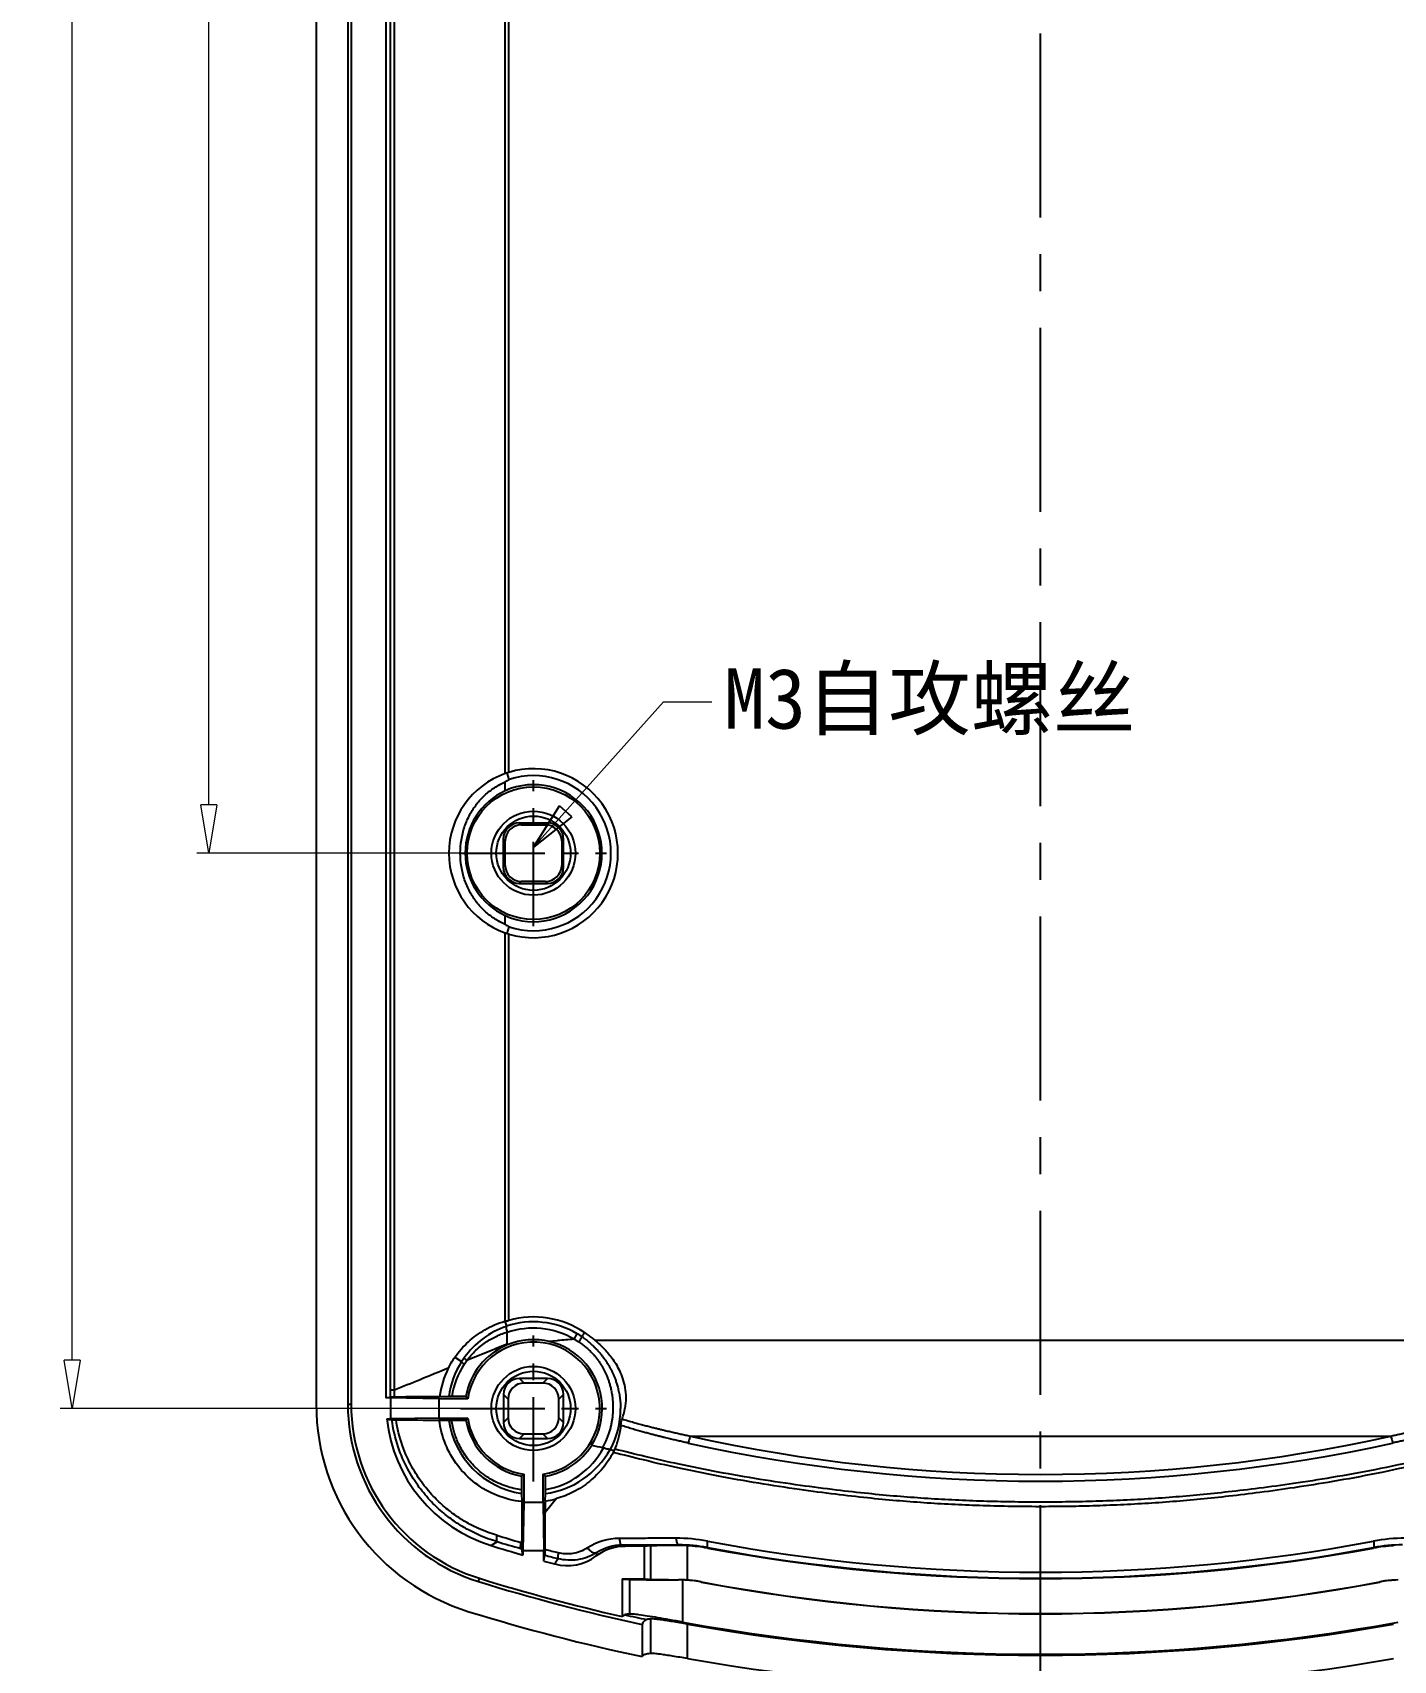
# Model space of a CAD drawing. Header units: millimetres. Extents: x 4688 to 5146, y 1130 to 1448.
# Drawn here: x 5044.8 to 5101.2, y 1235.9 to 1303.3 of the extents above; entities that cross this region are included whole.
import ezdxf

# ---------------------------------------------------------------- set-up
doc = ezdxf.new("R2010")
doc.units = ezdxf.units.MM
doc.linetypes.add('CENTER', pattern=[50.8, 31.75, -6.35, 6.35, -6.35])
doc.layers.add('dim', color=82, linetype='Continuous', lineweight=9)
doc.styles.add('ROMAND', font='romand.shx', dxfattribs={"width": 0.75, "bigfont": 'gbcbig.shx'})
doc.styles.add('楷体', font='')
doc.styles.get('楷体').set_extended_font_data('KaiTi_GB2312')
doc.dimstyles.new('YanXiu', dxfattribs={"dimtxt": 2.5, "dimasz": 2.2, "dimexe": 1, "dimexo": 0, "dimgap": 0.66, "dimtad": 0, "dimzin": 9, "dimdsep": 46, "dimtxsty": 'ROMAND', "dimblk": 'CLOSEDBLANK', "dimcen": 0, "dimclrd": 3, "dimclre": 3, "dimclrt": 7, "dimazin": 2, "dimtfac": 1, "dimtofl": 0, "dimtmove": 0, "dimatfit": 3, "dimldrblk": 'CLOSEDBLANK', "dimfxl": 1, "dimlwd": 5, "dimlwe": 5, "dimarcsym": 0})

# ---------------------------------------------------------------- blocks, each defined once
blk = doc.blocks.new('_ClosedBlank')
at = {"color": 0, "linetype": 'ByBlock', "lineweight": -2}
for p, q in [((-1, 0.167), (0, 0)), ((-1, 0.167), (-1, -0.167)), ((0, 0), (-1, -0.167))]:
    blk.add_line(p, q, dxfattribs=at)
blk = doc.blocks.new('*D19')
at = {"layer": 'Defpoints', "color": 0, "transparency": 16777216}
for p in [(5046.474, 1382.298), (5062.556, 1382.298), (5062.556, 1246.298)]:
    blk.add_point(p, dxfattribs=at)
at = {"layer": 'dim', "color": 3, "lineweight": 5, "transparency": 16777216}
for p, q in [((5062.556, 1382.298), (5045.975, 1382.298)), ((5046.474, 1380.298), (5046.474, 1317.075)), ((5046.474, 1248.298), (5046.474, 1311.522)), ((5062.556, 1246.298), (5045.975, 1246.298))]:
    blk.add_line(p, q, dxfattribs=at)
at = {"layer": 'dim', "color": 3, "lineweight": 5, "transparency": 16777216, "xscale": 2, "yscale": 2, "zscale": 2}
for p, rotation in [((5046.474, 1382.298), 90), ((5046.474, 1246.298), 270)]:
    blk.add_blockref('_ClosedBlank', p, dxfattribs=dict(at, rotation=rotation))
at = {"layer": 'dim', "color": 7, "transparency": 16777216, "insert": (5046.474, 1314.298), "char_height": 2.5, "attachment_point": 5, "rotation": 90, "style": 'ROMAND'}
blk.add_mtext('136', dxfattribs=at)
blk = doc.blocks.new('*D20')
at = {"layer": 'Defpoints', "color": 0, "transparency": 16777216}
for p in [(5062.556, 1359.298), (5052.135, 1269.298), (5062.556, 1269.298)]:
    blk.add_point(p, dxfattribs=at)
at = {"layer": 'dim', "color": 3, "lineweight": 5, "transparency": 16777216}
for p, q in [((5062.556, 1359.298), (5051.635, 1359.298)), ((5052.135, 1357.298), (5052.135, 1316.316)), ((5052.135, 1271.298), (5052.135, 1312.281)), ((5062.556, 1269.298), (5051.635, 1269.298))]:
    blk.add_line(p, q, dxfattribs=at)
at = {"layer": 'dim', "color": 3, "lineweight": 5, "transparency": 16777216, "xscale": 2, "yscale": 2, "zscale": 2}
for p, rotation in [((5052.135, 1359.298), 90), ((5052.135, 1269.298), 270)]:
    blk.add_blockref('_ClosedBlank', p, dxfattribs=dict(at, rotation=rotation))
at = {"layer": 'dim', "color": 7, "transparency": 16777216, "insert": (5052.135, 1314.298), "char_height": 2.5, "attachment_point": 5, "rotation": 90, "style": 'ROMAND'}
blk.add_mtext('90', dxfattribs=at)

msp = doc.modelspace()

# ---------------------------------------------------------------- linework, layer by layer
at = {"color": 1, "linetype": 'CENTER', "ltscale": 0.24}
msp.add_line((5086.581, 1234.671), (5086.581, 1393.926), dxfattribs=at)
at = {"color": 7, "linetype": 'Continuous'}
for p, q in [((5056.581, 1382.131), (5056.581, 1246.466)), ((5057.89, 1382.122), (5057.89, 1246.475)), ((5058.03, 1382.122), (5058.03, 1246.475)), ((5059.469, 1381.863), (5059.469, 1246.734)), ((5059.66, 1247.053), (5059.66, 1381.544)), ((5059.819, 1247.052), (5059.819, 1381.545)), ((5064.411, 1272.597), (5064.411, 1356)), ((5064.563, 1272.647), (5064.563, 1355.95)), ((5064.576, 1272.348), (5064.485, 1272.626)), ((5064.41, 1271.883), (5064.41, 1272.25)), ((5066.167, 1270.548), (5064.995, 1270.548)), ((5064.995, 1270.548), (5065.077, 1270.467)), ((5065.077, 1270.467), (5066.086, 1270.467)), ((5066.167, 1270.548), (5066.086, 1270.467)), ((5064.331, 1269.884), (5064.331, 1268.713)), ((5064.331, 1269.884), (5064.412, 1269.803)), ((5064.412, 1268.794), (5064.412, 1269.803)), ((5066.831, 1269.884), (5066.75, 1269.803)), ((5066.75, 1269.803), (5066.75, 1268.794)), ((5066.831, 1268.713), (5066.831, 1269.884)), ((5064.331, 1268.713), (5064.412, 1268.794)), ((5066.831, 1268.713), (5066.75, 1268.794)), ((5064.995, 1268.048), (5065.077, 1268.13)), ((5064.995, 1268.048), (5066.167, 1268.048)), ((5066.086, 1268.13), (5065.077, 1268.13)), ((5066.167, 1268.048), (5066.086, 1268.13)), ((5064.41, 1266.347), (5064.41, 1266.714)), ((5064.411, 1249.916), (5064.411, 1266)), ((5064.485, 1265.971), (5064.576, 1266.248)), ((5064.563, 1249.948), (5064.563, 1265.95)), ((5064.39, 1249.913), (5064.459, 1249.705)), ((5064.486, 1248.963), (5064.486, 1249.44)), ((5064.486, 1248.963), (5064.594, 1248.971)), ((5066.195, 1249.08), (5066.581, 1249.106)), ((5067.266, 1249.167), (5067.397, 1249.391)), ((5105.019, 1249.106), (5068.143, 1249.106)), ((5062.325, 1248.419), (5062.604, 1248.237)), ((5065.002, 1247.542), (5065.193, 1247.351)), ((5066.161, 1247.542), (5065.002, 1247.542)), ((5066.161, 1247.542), (5065.969, 1247.351)), ((5059.469, 1246.734), (5059.66, 1246.766)), ((5059.66, 1246.766), (5059.66, 1247.053)), ((5059.819, 1247.053), (5059.66, 1247.053)), ((5059.822, 1246.769), (5059.819, 1247.052)), ((5062.07, 1246.787), (5061.69, 1246.781)), ((5062.782, 1246.79), (5062.197, 1246.788)), ((5064.337, 1246.878), (5064.337, 1245.719)), ((5064.337, 1246.878), (5064.528, 1246.687)), ((5065.969, 1247.351), (5065.193, 1247.351)), ((5066.825, 1246.878), (5066.634, 1246.687)), ((5066.825, 1245.719), (5066.825, 1246.878)), ((5057.89, 1246.475), (5058.03, 1246.475)), ((5059.655, 1246.734), (5059.469, 1246.734)), ((5059.655, 1246.734), (5059.655, 1245.863)), ((5061.655, 1246.698), (5059.655, 1246.734)), ((5061.655, 1246.698), (5061.655, 1245.898)), ((5062.86, 1246.698), (5061.655, 1246.698)), ((5064.528, 1246.687), (5064.528, 1245.91)), ((5066.634, 1245.91), (5066.634, 1246.687)), ((5059.505, 1245.863), (5059.655, 1245.863)), ((5061.655, 1245.898), (5059.655, 1245.863)), ((5061.655, 1245.898), (5062.86, 1245.898)), ((5061.681, 1245.817), (5062.072, 1245.811)), ((5062.191, 1245.81), (5062.783, 1245.808)), ((5064.337, 1245.719), (5064.528, 1245.91)), ((5066.825, 1245.719), (5066.634, 1245.91)), ((5065.002, 1245.055), (5065.193, 1245.246)), ((5065.002, 1245.055), (5066.161, 1245.055)), ((5065.193, 1245.246), (5065.969, 1245.246)), ((5066.161, 1245.055), (5065.969, 1245.246)), ((5101.09, 1245.143), (5072.072, 1245.143)), ((5068.912, 1244.525), (5068.769, 1244.601)), ((5065.088, 1243.498), (5065.089, 1242.926)), ((5065.181, 1243.578), (5065.181, 1242.419)), ((5065.981, 1242.419), (5065.981, 1243.578)), ((5066.076, 1242.941), (5066.078, 1243.496)), ((5065.09, 1242.782), (5065.095, 1242.44)), ((5066.07, 1242.462), (5066.074, 1242.775)), ((5065.181, 1242.419), (5065.145, 1240.419)), ((5065.181, 1242.419), (5065.981, 1242.419)), ((5065.981, 1242.419), (5066.017, 1240.419)), ((5066.535, 1242.562), (5066.068, 1241.988)), ((5066.07, 1242.462), (5066.068, 1241.988)), ((5064.073, 1240.78), (5063.834, 1240.618)), ((5065.102, 1240.805), (5065.055, 1240.747)), ((5065.103, 1240.734), (5065.055, 1240.747)), ((5065.102, 1240.805), (5065.103, 1240.734)), ((5065.106, 1240.483), (5065.052, 1240.498)), ((5065.145, 1240.225), (5065.106, 1240.483)), ((5065.145, 1240.419), (5065.145, 1240.225)), ((5065.145, 1240.419), (5066.017, 1240.419)), ((5066.017, 1239.979), (5066.017, 1240.419)), ((5066.017, 1239.979), (5066.058, 1240.221)), ((5071.585, 1240.643), (5069.251, 1240.638)), ((5070.161, 1240.588), (5069.38, 1240.588)), ((5070.161, 1240.588), (5070.161, 1239.238)), ((5070.44, 1239.218), (5070.44, 1240.607)), ((5071.585, 1240.62), (5071.585, 1240.643)), ((5071.962, 1239.19), (5071.962, 1240.61)), ((5072.786, 1240.512), (5072.79, 1240.534)), ((5100.376, 1240.512), (5100.372, 1240.534)), ((5063.306, 1239.128), (5063.348, 1239.262)), ((5069.258, 1239.238), (5069.258, 1237.681)), ((5069.258, 1239.238), (5070.161, 1239.238)), ((5069.553, 1239.217), (5069.553, 1237.78)), ((5071.585, 1239.205), (5071.585, 1239.197)), ((5071.759, 1239.194), (5071.759, 1237.447)), ((5072.525, 1239.116), (5072.524, 1239.108)), ((5100.637, 1239.116), (5100.638, 1239.108)), ((5070.084, 1237.356), (5070.084, 1236.018)), ((5070.44, 1236.148), (5070.44, 1237.58)), ((5071.962, 1235.935), (5071.962, 1237.362))]:
    msp.add_line(p, q, dxfattribs=at)
at = {"color": 1, "linetype": 'CENTER', "ltscale": 0.11}
for p, q in [((5065.581, 1266.273), (5065.581, 1272.323)), ((5062.556, 1269.298), (5068.606, 1269.298)), ((5065.581, 1243.273), (5065.581, 1249.323)), ((5062.556, 1246.298), (5068.606, 1246.298))]:
    msp.add_line(p, q, dxfattribs=at)
at = {"color": 7, "linetype": 'Continuous'}
for centre, radius in [((5065.581, 1269.298), 2.75), ((5065.581, 1269.298), 1.741), ((5065.581, 1269.298), 1.539), ((5065.581, 1246.298), 1.741), ((5065.581, 1246.298), 1.539)]:
    msp.add_circle(centre, radius, dxfattribs=at)
for centre, radius, start, end in [((5065.581, 1269.298), 3.5, 109.53666, 250.46333), ((5064.204, 1273.823), 1.229, 283.17575, 286.95147), ((5065.581, 1269.298), 3.5, 253.0845, 106.9155), ((5065.581, 1269.298), 3.211, 251.7609, 108.2391), ((5065.598, 1269.297), 2.843, 114.69503, 245.30523), ((5065.95, 1269.851), 2.851, 118.81032, 122.68916), ((5065.581, 1269.298), 2.837, 245.62599, 114.37401), ((5065.949, 1268.745), 2.849, 237.30942, 241.19059), ((5064.204, 1264.774), 1.229, 73.04853, 76.82425), ((5065.612, 1246.325), 3.564, 108.84375, 144.40666), ((5065.027, 1245.166), 4.79, 97.39146, 97.64221), ((5065.581, 1246.298), 3.587, 59.57662, 108.2391), ((5065.581, 1246.298), 3.327, 59.57117, 109.22497), ((5065.581, 1246.298), 3.789, 56.14035, 105.59237), ((5065.588, 1246.302), 2.848, 112.77679, 170.12795), ((5065.581, 1246.298), 2.75, 278.3636, 171.6364), ((5065.581, 1246.298), 2.849, 327.74741, 112.62885), ((5067.935, 1248.883), 3.451, 178.66958, 179.25715), ((5071.8, 1194.03), 55.323, 94.70086, 95.41299), ((5065.901, 1246.838), 2.959, 54.94051, 59.62494), ((5065.608, 1246.306), 3.571, 147.27623, 172.26518), ((5065.525, 1246.281), 3.367, 146.74616, 171.3432), ((5065.753, 1246.214), 3.743, 144.29491, 147.29579), ((5065.516, 1246.254), 3.862, 153.68551, 172.15623), ((5065.116, 567.641), 679.149, 90.289006, 90.446614), ((5069.406, 1252.351), 8.648, 220.01349, 220.81363), ((5065.566, 1246.464), 8.985, 179.9863, 252.80237), ((5065.581, 1246.475), 7.691, 180, 252.79601), ((5065.581, 1246.475), 7.551, 180, 252.79601), ((5065.638, 1246.278), 3.551, 331.83218, 0.33429), ((5066.703, 1246.745), 2.702, 340.63056, 350.47837), ((5068.908, 1307.896), 62.742, 261.38117, 261.57564), ((5065.658, 1246.532), 6.189, 186.20659, 252.85851), ((5065.091, 1947.7), 701.892, 269.57532, 269.721618), ((5065.6, 1246.308), 3.563, 188.01469, 261.77527), ((5069.368, 1240.278), 8.599, 139.18411, 139.97802), ((5065.589, 1246.303), 2.849, 190.00191, 259.8699), ((5065.581, 1246.298), 2.75, 188.3636, 261.6364), ((5065.59, 1246.305), 2.851, 279.85202, 327.46496), ((5069.256, 1250.02), 5.399, 256.47118, 261.29896), ((5086.581, 1311.488), 68.202, 257.65117, 282.34882), ((5086.581, 1311.141), 67.574, 257.60001, 282.39998), ((5065.606, 1246.335), 3.591, 277.50395, 331.14898), ((5065.532, 1246.223), 3.327, 279.40417, 332.23545), ((5069.86, 1243.961), 1.103, 149.24047, 152.10109), ((5070.06, 1244.149), 1.208, 157.27629, 161.84483), ((5059.526, 1250.126), 8.653, 309.99992, 310.81347), ((5071.609, 1250.094), 8.61, 229.18441, 230.02731), ((5065.502, 1246.209), 3.79, 278.6148, 285.83288), ((5137.361, 1484.991), 254.722, 253.27497, 253.50913), ((5092.617, 1338.108), 101.427, 253.65463, 254.23006), ((5069.142, 1238.488), 2.427, 90.18556, 123.07982), ((5071.501, 1233.968), 6.954, 79.33556, 90.15206), ((5086.581, 1314.046), 74.532, 259.33508, 280.66493), ((5101.661, 1233.968), 6.954, 89.84795, 100.66441), ((5086.581, 1314.298), 77.112, 252.84317, 253.86024), ((5086.525, 1316.515), 78.991, 254.98252, 255.39698), ((5086.949, 1320.895), 83.1, 255.44142, 255.83412), ((5066.981, 1241.79), 2.001, 254.89105, 306.85366), ((5068.562, 1238.558), 2.472, 142.14726, 148.27812), ((5069.38, 1238.587), 2, 89.99786, 126.83455), ((5069.255, 1238.693), 1.945, 90.13669, 122.68339), ((5065.515, 1230.835), 10.491, 68.3811, 69.1397), ((5071.6, 1234.126), 6.518, 79.47468, 90.1274), ((5071.61, 1234.298), 6.322, 86.80987, 90.22407), ((5071.599, 1234.094), 6.527, 79.5173, 86.81104), ((5086.581, 1315.065), 75.819, 259.51698, 280.48302), ((5086.581, 1314.724), 75.461, 259.46986, 280.53014), ((5101.562, 1234.126), 6.518, 89.87255, 100.52529), ((5101.563, 1234.094), 6.527, 93.18893, 100.48272), ((5086.581, 1314.298), 77.112, 254.53327, 254.87393), ((5086.581, 1314.298), 78.691, 252.79601, 257.8988), ((5086.581, 1314.298), 78.551, 252.79601, 257.26005), ((5071.565, 1233.948), 5.258, 85.66681, 89.77468), ((5071.572, 1233.999), 5.198, 87.93144, 89.85146), ((5071.575, 1234.084), 5.113, 79.30331, 87.93126), ((5071.575, 1234.084), 5.121, 79.30175, 85.66427), ((5086.581, 1313.529), 75.737, 259.30357, 280.69643), ((5086.581, 1313.518), 75.718, 259.30207, 280.69793), ((5101.587, 1234.084), 5.121, 94.33572, 100.69826), ((5101.587, 1234.084), 5.113, 92.06872, 100.69671), ((5086.581, 1314.298), 80, 252.78867, 258.09966), ((5086.581, 1314.298), 78.459, 257.32275, 258.00045), ((5086.581, 1319.512), 83.392, 259.7622, 280.2378), ((5086.581, 1319.597), 83.524, 259.91963, 280.08037), ((5086.581, 1319.797), 85.126, 260.11124, 279.88876)]:
    msp.add_arc(centre, radius, start, end, dxfattribs=at)
for centre, major_axis, ratio, start_param, end_param in [((5064.996, 1269.884), (-0.47, 0.47), 0.999695, -0.785246, 0.785246), ((5065.077, 1269.803), (-0.47, 0.47), 0.999695, -0.785246, 0.785246), ((5066.085, 1269.803), (0.47, 0.47), 0.999695, -0.785246, 0.785246), ((5066.166, 1269.884), (0.47, 0.47), 0.999695, -0.785246, 0.785246), ((5064.996, 1268.713), (0.47, 0.47), 0.999695, -3.926839, -2.356347), ((5065.077, 1268.794), (0.47, 0.47), 0.999695, -3.926839, -2.356347), ((5066.085, 1268.794), (-0.47, 0.47), 0.999695, -3.926839, -2.356347), ((5066.166, 1268.713), (-0.47, 0.47), 0.999695, -3.926839, -2.356347), ((5065.002, 1246.878), (0.47, -0.47), 0.999695, 2.356347, 3.926839), ((5066.16, 1246.878), (0.47, 0.47), 0.999695, -0.785246, 0.785246), ((5065.193, 1246.687), (0.47, -0.47), 0.999695, 2.356347, 3.926839), ((5065.969, 1246.687), (-0.47, -0.47), 0.999695, 2.356347, 3.926839), ((5065.002, 1245.719), (0.47, 0.47), 0.999695, 2.356347, 3.926839), ((5065.193, 1245.91), (0.47, 0.47), 0.999695, 2.356347, 3.926839), ((5065.969, 1245.91), (-0.47, 0.47), 0.999695, 2.356347, 3.926839), ((5066.16, 1245.719), (-0.47, 0.47), 0.999695, -3.926839, -2.356347), ((5095.081, 1240.57), (25, 0), 0.008727, 2.971826, 3.061507), ((5072.412, 1240.604), (2, 0), 0.008727, 1.996754, 2.971826), ((5095.081, 1239.255), (25.9, 0), 0.008727, -3.064296, -2.971826), ((5072.412, 1239.221), (2.9, 0), 0.008727, -2.971826, -1.859762), ((5095.081, 1239.255), (25, 0), 0.008727, -3.061507, -2.971826), ((5072.412, 1239.221), (2, 0), 0.008727, -2.971826, -1.996754)]:
    msp.add_ellipse(centre, major_axis=major_axis, ratio=ratio, start_param=start_param, end_param=end_param, dxfattribs=at)
for points, start_tangent, end_tangent in [([(5064.485, 1272.626), (5064.447, 1272.611), (5064.411, 1272.597)], (-0.919158, -0.393889), (-0.942507, -0.334187)), ([(5064.41, 1266.347), (5063.963, 1266.589), (5063.568, 1266.898), (5063.227, 1267.268), (5062.946, 1267.701), (5062.731, 1268.195), (5062.596, 1268.738), (5062.551, 1269.298), (5062.596, 1269.857), (5062.73, 1270.4), (5062.946, 1270.895), (5063.227, 1271.328), (5063.568, 1271.699), (5063.963, 1272.008), (5064.41, 1272.25)], (-0.916672, 0.399641), (0.916675, 0.399634)), ([(5064.411, 1266), (5064.447, 1265.986), (5064.485, 1265.971)], (0.942505, -0.334191), (0.919158, -0.393889)), ([(5062.325, 1248.419), (5062.589, 1248.753), (5062.885, 1249.054), (5063.213, 1249.322), (5063.571, 1249.556), (5063.963, 1249.755), (5064.39, 1249.913)], (0.576697, 0.816958), (0.955799, 0.29402)), ([(5062.816, 1248.281), (5062.992, 1248.495), (5063.198, 1248.707), (5063.422, 1248.9), (5063.651, 1249.065), (5063.874, 1249.199), (5064.086, 1249.307), (5064.286, 1249.393), (5064.483, 1249.463)], (0.600825, 0.799381), (0.952114, 0.305743)), ([(5064.411, 1249.916), (5064.46, 1249.924), (5064.51, 1249.934), (5064.563, 1249.948)], (0.99169, 0.128647), (0.963198, 0.268792)), ([(5064.459, 1249.705), (5064.453, 1249.639), (5064.463, 1249.556), (5064.483, 1249.463)], (-0.238137, -0.971232), (0.243095, -0.970003)), ([(5064.486, 1249.44), (5064.484, 1249.455), (5064.482, 1249.462)], (0, 1), (-0.502056, 0.864835)), ([(5064.486, 1248.963), (5063.637, 1248.616), (5062.816, 1248.281)], (-0.924244, -0.381802), (-0.925059, -0.379823)), ([(5067.266, 1249.167), (5067.329, 1249.132), (5067.392, 1249.095), (5067.454, 1249.057)], (0.881259, -0.472633), (0.840195, -0.542285)), ([(5067.454, 1249.057), (5067.512, 1249.137), (5067.563, 1249.208), (5067.602, 1249.26)], (0.576462, 0.817124), (0.611806, 0.791008)), ([(5067.454, 1249.057), (5067.531, 1249.005), (5067.606, 1248.952), (5067.678, 1248.897), (5067.748, 1248.84), (5067.817, 1248.78), (5067.888, 1248.715), (5067.963, 1248.641), (5068.042, 1248.557), (5068.124, 1248.462), (5068.21, 1248.355), (5068.296, 1248.237), (5068.374, 1248.119), (5068.442, 1248.005), (5068.502, 1247.894), (5068.556, 1247.783), (5068.606, 1247.672), (5068.652, 1247.557), (5068.697, 1247.432), (5068.74, 1247.294), (5068.781, 1247.138), (5068.819, 1246.959), (5068.849, 1246.758), (5068.868, 1246.545), (5068.874, 1246.327)], (0.840254, -0.542193), (-0.006004, -0.999982)), ([(5067.692, 1249.445), (5067.654, 1249.388), (5067.616, 1249.331), (5067.601, 1249.261)], (-0.556554, -0.830811), (-0.050786, -0.99871)), ([(5067.601, 1249.26), (5067.684, 1249.2), (5067.764, 1249.139), (5067.841, 1249.077), (5067.916, 1249.014), (5067.99, 1248.947), (5068.067, 1248.875), (5068.149, 1248.794), (5068.235, 1248.702), (5068.325, 1248.599), (5068.42, 1248.483), (5068.515, 1248.355), (5068.603, 1248.227), (5068.68, 1248.105), (5068.748, 1247.985), (5068.81, 1247.867), (5068.867, 1247.748), (5068.921, 1247.624), (5068.973, 1247.491), (5069.024, 1247.342), (5069.072, 1247.174), (5069.117, 1246.982), (5069.155, 1246.765), (5069.18, 1246.534), (5069.189, 1246.298)], (0.818069, -0.57512), (0.006663, -0.999978)), ([(5067.692, 1249.445), (5067.846, 1249.337), (5067.997, 1249.224), (5068.143, 1249.106)], (0.829444, -0.55859), (0.770404, -0.637556)), ([(5068.143, 1249.106), (5068.324, 1248.948), (5068.495, 1248.782), (5068.661, 1248.599), (5068.824, 1248.393), (5068.986, 1248.155), (5069.141, 1247.871), (5069.274, 1247.539), (5069.367, 1247.162), (5069.404, 1246.746), (5069.368, 1246.298)], (0.770404, -0.637556), (-0.164961, -0.9863)), ([(5062.054, 1247.966), (5062.179, 1248.194), (5062.325, 1248.419)], (0.443573, 0.896238), (0.576694, 0.81696)), ([(5062.71, 1248.127), (5062.666, 1248.166), (5062.63, 1248.203), (5062.604, 1248.237)], (-0.773749, 0.633492), (-0.538316, 0.842743)), ([(5062.71, 1248.127), (5062.762, 1248.205), (5062.816, 1248.281)], (0.548774, 0.835971), (0.59064, 0.806935)), ([(5062.816, 1248.281), (5062.773, 1248.323), (5062.738, 1248.363), (5062.714, 1248.399)], (-0.741701, 0.670731), (-0.487199, 0.873291)), ([(5062.054, 1247.966), (5060.883, 1247.487), (5059.819, 1247.052)], (-0.924758, -0.380557), (-0.925496, -0.378757)), ([(5059.822, 1246.769), (5059.739, 1246.768), (5059.683, 1246.767), (5059.66, 1246.766)], (-0.999968, -0.007971), (-0.986418, -0.164257)), ([(5062.197, 1246.788), (5062.147, 1246.788), (5062.104, 1246.787), (5062.07, 1246.787)], (-0.999989, -0.004587), (-0.999885, -0.015176)), ([(5068.874, 1246.327), (5068.871, 1246.22), (5068.865, 1246.098), (5068.852, 1245.965), (5068.833, 1245.819), (5068.804, 1245.662), (5068.766, 1245.495), (5068.718, 1245.328), (5068.665, 1245.171), (5068.608, 1245.027), (5068.551, 1244.898), (5068.495, 1244.785), (5068.44, 1244.684)], (-0.006107, -0.999981), (-0.491173, -0.871062)), ([(5064.073, 1240.78), (5063.696, 1240.904), (5063.279, 1241.074), (5062.828, 1241.299), (5062.355, 1241.589), (5061.864, 1241.958), (5061.358, 1242.43), (5060.853, 1243.03), (5060.38, 1243.778), (5059.981, 1244.702), (5059.716, 1245.831)], (-0.959283, 0.282448), (-0.134927, 0.990856)), ([(5059.716, 1245.831), (5059.741, 1245.83), (5059.8, 1245.829), (5059.889, 1245.828)], (0.989209, -0.146514), (0.999972, -0.007499)), ([(5064.057, 1241.045), (5063.703, 1241.164), (5063.31, 1241.325), (5062.885, 1241.538), (5062.437, 1241.812), (5061.971, 1242.159), (5061.489, 1242.604), (5061.004, 1243.171), (5060.548, 1243.879), (5060.156, 1244.754), (5059.889, 1245.828)], (-0.957595, 0.288118), (-0.148698, 0.988883)), ([(5065.095, 1242.44), (5064.071, 1242.693), (5063.169, 1243.206), (5062.442, 1243.934), (5061.936, 1244.822), (5061.681, 1245.817)], (-0.994562, 0.104147), (-0.115972, 0.993252)), ([(5062.072, 1245.811), (5062.105, 1245.811), (5062.145, 1245.811), (5062.191, 1245.81)], (0.99989, -0.0148), (0.99999, -0.004532)), ([(5065.089, 1242.926), (5064.45, 1243.075), (5063.805, 1243.374), (5063.229, 1243.81), (5062.792, 1244.308), (5062.493, 1244.813), (5062.302, 1245.304), (5062.191, 1245.81)], (-0.991262, 0.131906), (-0.138802, 0.99032)), ([(5069.198, 1245.597), (5069.162, 1245.343), (5069.107, 1245.094), (5069.034, 1244.852), (5068.946, 1244.615)], (-0.105153, -0.994456), (-0.385095, -0.922877)), ([(5069.198, 1245.597), (5069.219, 1245.732), (5069.252, 1245.849)], (0.105153, 0.994456), (0.331527, 0.943446)), ([(5071.995, 1244.865), (5071.905, 1244.884), (5071.811, 1244.905), (5071.716, 1244.926), (5071.619, 1244.948), (5071.521, 1244.971), (5071.424, 1244.993), (5071.327, 1245.016), (5071.228, 1245.039), (5071.125, 1245.064), (5071.013, 1245.091), (5070.889, 1245.122), (5070.753, 1245.156), (5070.605, 1245.194), (5070.445, 1245.236), (5070.272, 1245.282), (5070.088, 1245.332), (5069.889, 1245.388), (5069.675, 1245.45), (5069.446, 1245.52), (5069.198, 1245.597)], (-0.976976, 0.213351), (-0.953011, 0.302936)), ([(5072.072, 1245.143), (5071.978, 1245.164), (5071.884, 1245.184), (5071.788, 1245.205), (5071.691, 1245.226), (5071.594, 1245.247), (5071.496, 1245.269), (5071.399, 1245.291), (5071.3, 1245.313), (5071.196, 1245.337), (5071.083, 1245.363), (5070.959, 1245.393), (5070.821, 1245.425), (5070.672, 1245.462), (5070.511, 1245.502), (5070.337, 1245.546), (5070.151, 1245.595), (5069.95, 1245.649), (5069.735, 1245.708), (5069.502, 1245.775), (5069.252, 1245.849)], (-0.975322, 0.220787), (-0.956998, 0.290095)), ([(5103.91, 1245.849), (5103.677, 1245.78), (5103.46, 1245.717), (5103.257, 1245.661), (5103.067, 1245.61), (5102.89, 1245.563), (5102.724, 1245.52), (5102.569, 1245.481), (5102.425, 1245.446), (5102.292, 1245.414), (5102.171, 1245.385), (5102.06, 1245.359), (5101.956, 1245.335), (5101.858, 1245.312), (5101.76, 1245.29), (5101.663, 1245.268), (5101.565, 1245.247), (5101.468, 1245.225), (5101.372, 1245.204), (5101.278, 1245.184), (5101.186, 1245.164), (5101.09, 1245.143)], (-0.956998, -0.290095), (-0.975328, -0.220761)), ([(5103.964, 1245.597), (5103.734, 1245.525), (5103.519, 1245.46), (5103.318, 1245.401), (5103.13, 1245.348), (5102.954, 1245.299), (5102.789, 1245.255), (5102.635, 1245.214), (5102.493, 1245.177), (5102.361, 1245.144), (5102.241, 1245.114), (5102.131, 1245.087), (5102.028, 1245.062), (5101.929, 1245.038), (5101.832, 1245.015), (5101.735, 1244.992), (5101.638, 1244.97), (5101.541, 1244.948), (5101.445, 1244.926), (5101.351, 1244.905), (5101.259, 1244.885), (5101.167, 1244.865)], (-0.953011, -0.302936), (-0.976978, -0.213338)), ([(5072.069, 1245.144), (5072.044, 1245.057), (5072.019, 1244.963), (5071.996, 1244.864)], (-0.304241, -0.952595), (-0.20997, -0.977708)), ([(5101.094, 1245.144), (5101.12, 1245.057), (5101.145, 1244.963), (5101.167, 1244.865)], (0.304259, -0.95259), (0.21043, -0.977609)), ([(5068.885, 1244.477), (5068.463, 1243.839), (5067.899, 1243.274), (5067.242, 1242.843), (5066.535, 1242.562)], (-0.467182, -0.884161), (-0.961962, -0.273182)), ([(5068.476, 1244.673), (5068.464, 1244.678), (5068.452, 1244.681), (5068.44, 1244.684)], (-0.913753, 0.40627), (-0.988561, 0.150821)), ([(5068.75, 1244.603), (5068.674, 1244.605), (5068.579, 1244.632), (5068.476, 1244.673)], (-0.981094, -0.193534), (-0.913753, 0.40627)), ([(5068.769, 1244.601), (5068.758, 1244.604), (5068.752, 1244.601)], (-0.882697, 0.469942), (-0.720772, -0.693172)), ([(5086.368, 1242.23), (5085.224, 1242.242), (5084.062, 1242.273), (5082.895, 1242.322), (5081.747, 1242.39), (5080.613, 1242.477), (5079.423, 1242.591), (5078.098, 1242.742), (5076.598, 1242.94), (5074.916, 1243.197), (5073.171, 1243.508), (5071.557, 1243.838), (5070.138, 1244.164), (5068.885, 1244.477)], (-0.999996, 0.002923), (-0.968095, 0.250582)), ([(5086.369, 1242.417), (5085.229, 1242.429), (5084.072, 1242.459), (5082.909, 1242.508), (5081.766, 1242.574), (5080.637, 1242.659), (5079.453, 1242.77), (5078.134, 1242.917), (5076.642, 1243.11), (5074.968, 1243.361), (5073.229, 1243.665), (5071.617, 1243.989), (5070.198, 1244.308), (5068.946, 1244.615)], (-0.999996, 0.002877), (-0.969246, 0.246094)), ([(5104.277, 1244.478), (5102.414, 1244.021), (5100.481, 1243.603), (5098.686, 1243.271), (5097.093, 1243.016), (5095.666, 1242.818), (5094.385, 1242.662), (5093.212, 1242.538), (5092.068, 1242.438), (5090.908, 1242.358), (5089.747, 1242.298), (5088.607, 1242.257), (5087.486, 1242.235), (5086.368, 1242.23)], (-0.968084, -0.250624), (-0.999996, 0.002924)), ([(5104.216, 1244.616), (5102.355, 1244.168), (5100.428, 1243.76), (5098.641, 1243.435), (5097.055, 1243.186), (5095.634, 1242.992), (5094.358, 1242.84), (5093.188, 1242.719), (5092.049, 1242.621), (5090.893, 1242.542), (5089.736, 1242.484), (5088.6, 1242.444), (5087.483, 1242.422), (5086.369, 1242.417)], (-0.969234, -0.246141), (-0.999996, 0.002878)), ([(5065.089, 1242.926), (5065.09, 1242.87), (5065.09, 1242.821), (5065.09, 1242.782)], (0.003373, -0.999994), (0.014556, -0.999894)), ([(5066.074, 1242.775), (5066.075, 1242.82), (5066.075, 1242.877), (5066.076, 1242.941)], (0.015423, 0.999881), (0.003459, 0.999994)), ([(5065.095, 1242.44), (5065.097, 1241.905), (5065.1, 1241.36), (5065.102, 1240.805)], (0.003651, -0.999993), (0.004704, -0.999989)), ([(5066.061, 1240.467), (5066.063, 1240.966), (5066.066, 1241.473), (5066.068, 1241.988)], (0.004885, 0.999988), (0.004044, 0.999992)), ([(5064.057, 1241.045), (5064.044, 1240.916), (5064.049, 1240.824), (5064.073, 1240.78)], (-0.158328, -0.987387), (0.865779, -0.500427)), ([(5065.055, 1240.747), (5065.038, 1240.624), (5065.037, 1240.538), (5065.052, 1240.498)], (-0.176901, -0.984229), (0.830217, -0.557441)), ([(5065.103, 1240.734), (5065.103, 1240.605), (5065.105, 1240.519), (5065.106, 1240.483)], (0.004741, -0.999989), (0.15103, -0.988529)), ([(5071.483, 1240.922), (5070.707, 1240.92), (5069.924, 1240.917), (5069.134, 1240.915)], (-0.999996, -0.002693), (-0.999995, -0.003104)), ([(5069.134, 1240.915), (5069.163, 1240.769), (5069.204, 1240.673), (5069.251, 1240.638)], (0.131192, -0.991357), (0.999473, -0.03245)), ([(5071.483, 1240.922), (5071.508, 1240.775), (5071.544, 1240.678), (5071.585, 1240.643)], (0.114947, -0.993372), (0.999321, -0.036843)), ([(5072.788, 1240.802), (5072.775, 1240.663), (5072.776, 1240.57), (5072.79, 1240.534)], (-0.120032, -0.99277), (0.966894, -0.255177)), ([(5100.374, 1240.802), (5100.387, 1240.663), (5100.386, 1240.57), (5100.372, 1240.534)], (0.120008, -0.992773), (-0.966899, -0.25516)), ([(5066.058, 1240.221), (5066.059, 1240.256), (5066.06, 1240.341), (5066.061, 1240.467)], (0.165621, 0.98619), (0.004885, 0.999988)), ([(5066.611, 1240.319), (5066.596, 1240.198), (5066.596, 1240.114), (5066.61, 1240.075)], (-0.160936, -0.986965), (0.829986, -0.557784)), ([(5068.205, 1240.33), (5067.814, 1240.136), (5067.406, 1240.032), (5067, 1240.013), (5066.61, 1240.075)], (-0.844428, -0.535669), (-0.967132, 0.254275)), ([(5067.818, 1240.522), (5067.521, 1240.371), (5067.213, 1240.289), (5066.906, 1240.273), (5066.611, 1240.319)], (-0.838154, -0.545433), (-0.966862, 0.2553)), ([(5067.818, 1240.522), (5067.958, 1240.387), (5068.096, 1240.319), (5068.205, 1240.33)], (0.640363, -0.768072), (0.867098, 0.498138)), ([(5068.205, 1240.33), (5068.198, 1240.298), (5068.192, 1240.263), (5068.186, 1240.227), (5068.181, 1240.188)], (-0.223855, -0.974623), (-0.114231, -0.993454)), ([(5069.258, 1237.681), (5069.288, 1237.706), (5069.323, 1237.73), (5069.363, 1237.753)], (0.731536, 0.681802), (0.884154, 0.467196)), ([(5069.553, 1237.78), (5069.482, 1237.773), (5069.419, 1237.764), (5069.363, 1237.753)], (-0.995914, -0.09031), (-0.97533, -0.22075)), ([(5071.759, 1237.447), (5071.216, 1237.544), (5070.723, 1237.63), (5070.296, 1237.699), (5069.952, 1237.749), (5069.701, 1237.777), (5069.553, 1237.78)], (-0.98409, 0.177669), (-0.995914, -0.09031)), ([(5070.269, 1237.554), (5070.176, 1237.495), (5070.114, 1237.429), (5070.084, 1237.356)], (-0.88998, -0.455999), (-0.182836, -0.983143)), ([(5070.44, 1237.58), (5070.377, 1237.573), (5070.32, 1237.564), (5070.269, 1237.554)], (-0.994834, -0.101511), (-0.976296, -0.21644)), ([(5071.962, 1237.362), (5071.643, 1237.418), (5071.346, 1237.468), (5071.079, 1237.51), (5070.849, 1237.544), (5070.662, 1237.568), (5070.525, 1237.58), (5070.44, 1237.58)], (-0.984575, 0.174961), (-0.994834, -0.101511)), ([(5070.44, 1236.148), (5070.257, 1236.119), (5070.138, 1236.075), (5070.084, 1236.018)], (-0.994465, -0.105068), (-0.303782, -0.952741)), ([(5071.962, 1235.935), (5071.643, 1235.99), (5071.346, 1236.039), (5071.079, 1236.081), (5070.849, 1236.114), (5070.662, 1236.137), (5070.525, 1236.148), (5070.44, 1236.148)], (-0.985155, 0.171664), (-0.994465, -0.105068))]:
    msp.add_spline(points, degree=3, dxfattribs=dict(at, start_tangent=start_tangent, end_tangent=end_tangent))

# ---------------------------------------------------------------- texts
at = {"layer": 'dim', "color": 7, "insert": (5073.471, 1275.566), "char_height": 2.5, "attachment_point": 4, "style": '楷体'}
msp.add_mtext('M3自攻螺丝', dxfattribs=at)

# ---------------------------------------------------------------- dimensions: what is measured, and where the dimension line sits
at = {"layer": 'dim'}
for base, p1, p2, picture, middle in [((5046.474, 1382.298), (5062.556, 1246.298), (5062.556, 1382.298), '*D19', (5046.474, 1314.298)), ((5052.135, 1269.298), (5062.556, 1359.298), (5062.556, 1269.298), '*D20', (5052.135, 1314.298))]:
    dim = msp.add_linear_dim(base=base, p1=p1, p2=p2, angle=90, dimstyle='YanXiu', override={"dimasz": 2, "dimexe": 0.49975, "dimgap": 0.49975, "dimzin": 8}, dxfattribs=at)
    dim.commit()
    dim.dimension.update_dxf_attribs({"geometry": picture, "text_midpoint": middle})

# ---------------------------------------------------------------- leaders
at = {"layer": 'dim', "annotation_type": 0, "has_hookline": 1, "hookline_direction": 0, "text_width": 19.358}
msp.add_leader([(5065.581, 1269.541), (5070.972, 1275.566), (5072.972, 1275.566)], dimstyle='YanXiu', override={"dimasz": 2, "dimexe": 0.49975, "dimgap": 0.49975, "dimzin": 8}, dxfattribs=at)

doc.saveas('drawing.dxf')
